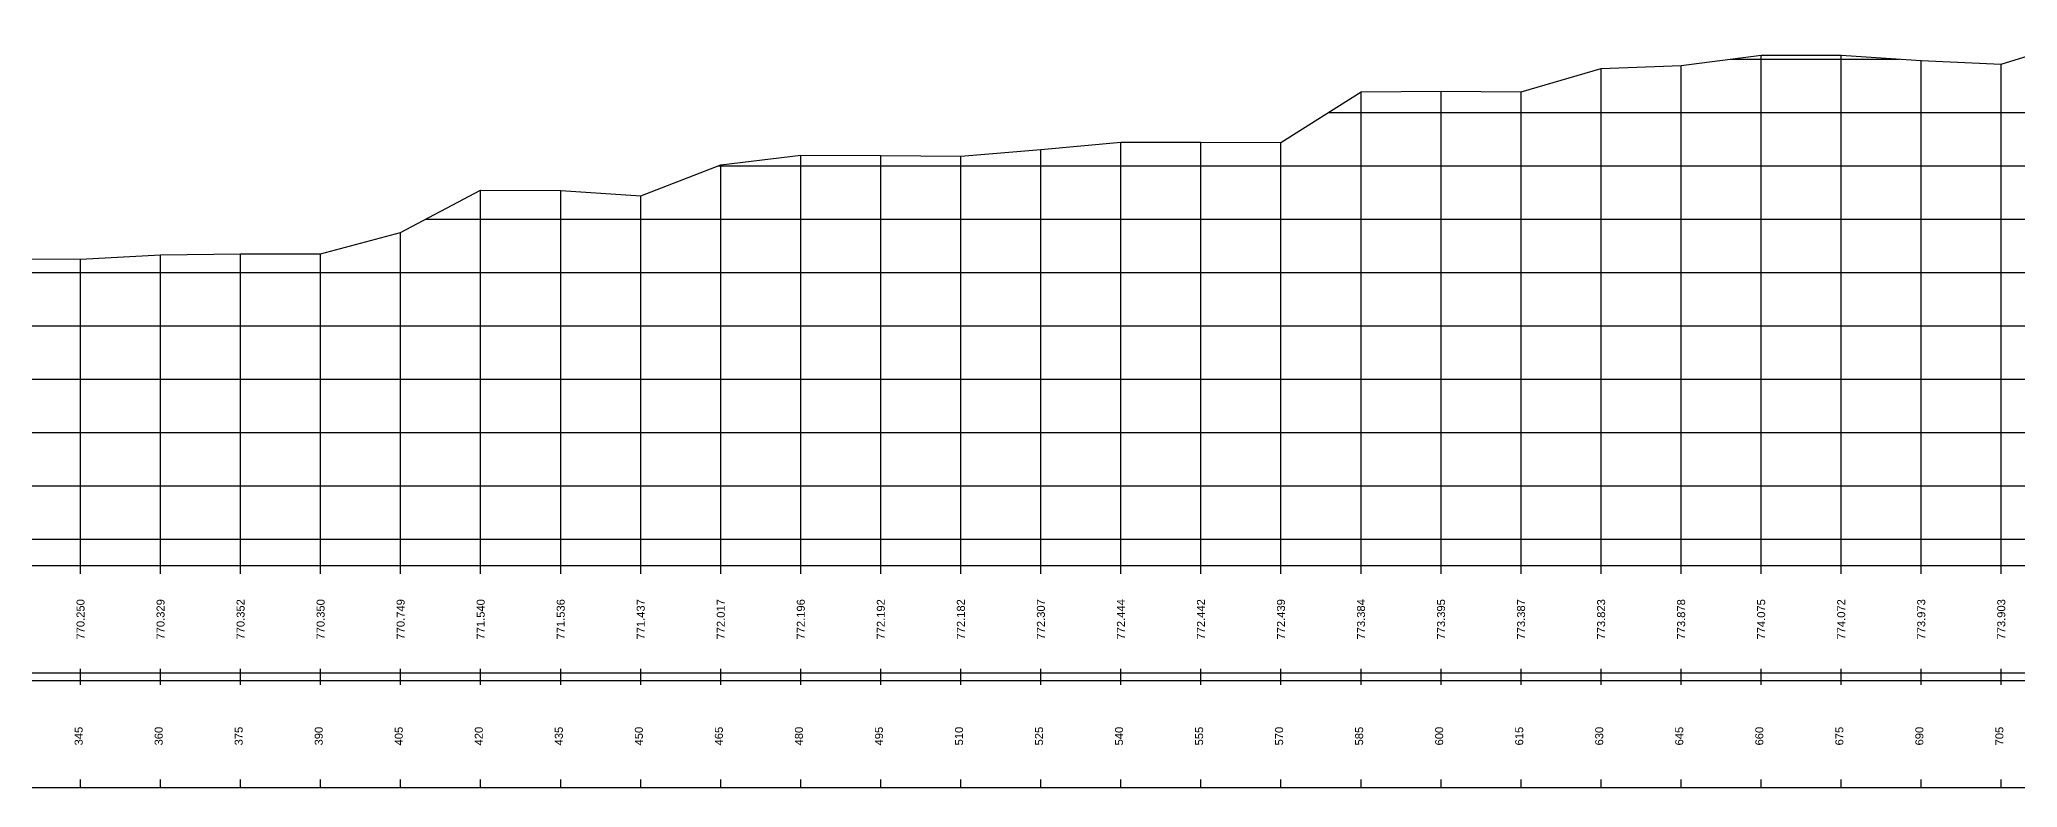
# Model space of a CAD drawing. Header units: millimetres. Extents: x 2757 to 35141, y 547 to 28513.
# Drawn here: x 3136 to 3506.7, y 547.2 to 687.4 of the extents above; entities that cross this region are included whole.
import ezdxf
from ezdxf.enums import TextEntityAlignment as Align

# ---------------------------------------------------------------- set-up
doc = ezdxf.new("R2010")
doc.units = ezdxf.units.MM
for name, color, linetype in [('Chainage_TXT', 7, 'Continuous'), ('GL', 3, 'Continuous'), ('TitleBox', 7, 'Continuous')]:
    doc.layers.add(name, color=color, linetype=linetype)
doc.styles.get("Standard").update_dxf_attribs({"font": 'arial.ttf'})

msp = doc.modelspace()

# ---------------------------------------------------------------- linework, layer by layer
at = {"layer": 'Chainage_TXT'}
for p, q in [((3443.68077, 588.73715), (3443.68077, 682.51706)), ((3452.9698, 683.73715), (3484.59322, 683.73715)), ((3458.68077, 588.73715), (3458.68077, 684.48727)), ((3473.68077, 588.73715), (3473.68077, 684.45737)), ((3488.68077, 588.73715), (3488.68077, 683.46738)), ((3503.68077, 588.73715), (3503.68077, 682.7673)), ((3428.68077, 588.73715), (3428.68077, 681.96713)), ((3383.68077, 588.73715), (3383.68077, 677.57687)), ((3398.68077, 588.73715), (3398.68077, 677.68735)), ((3413.68077, 588.73715), (3413.68077, 677.60739)), ((3377.58562, 673.73715), (4978.68077, 673.73715)), ((3338.68077, 588.73715), (3338.68077, 668.17685)), ((3353.68077, 588.73715), (3353.68077, 668.15732)), ((3368.68077, 588.73715), (3368.68077, 668.12741)), ((3263.24038, 663.73715), (4978.68077, 663.73715)), ((3263.68077, 590.23715), (3263.68077, 663.90744)), ((3278.68077, 590.23715), (3278.68077, 665.69699)), ((3293.68077, 590.23715), (3293.68077, 665.65732)), ((3308.68077, 590.23715), (3308.68077, 665.55722)), ((3323.68077, 588.73715), (3323.68077, 666.80722)), ((3218.68077, 590.23715), (3218.68077, 659.13693)), ((3233.68077, 590.23715), (3233.68077, 659.09726)), ((3248.68077, 590.23715), (3248.68077, 658.10727)), ((3208.44039, 653.73715), (4978.68077, 653.73715)), ((3203.68077, 590.23715), (3203.68077, 651.22739)), ((3143.68077, 590.23715), (3143.68077, 646.23715)), ((3158.68077, 590.23715), (3158.68077, 647.02695)), ((3173.68077, 590.23715), (3173.68077, 647.25705)), ((3188.68077, 590.23715), (3188.68077, 647.23691)), ((2793.68077, 643.73715), (4978.68077, 643.73715)), ((2793.68077, 633.73715), (4978.68077, 633.73715)), ((2793.68077, 623.73715), (4978.68077, 623.73715)), ((2793.68077, 613.73715), (4978.68077, 613.73715)), ((2793.68077, 603.73715), (4978.68077, 603.73715)), ((2793.68077, 593.73715), (4978.68077, 593.73715))]:
    msp.add_line(p, q, dxfattribs=at)
at = {"layer": 'GL'}
msp.add_lwpolyline([(3128.68077, 646.30734), (3143.68077, 646.23715), (3158.68077, 647.02695), (3173.68077, 647.25705), (3188.68077, 647.23691), (3203.68077, 651.22739), (3218.68077, 659.13693), (3233.68077, 659.09726), (3248.68077, 658.10727), (3263.68077, 663.90744), (3278.68077, 665.69699), (3293.68077, 665.65732), (3308.68077, 665.55722), (3323.68077, 666.80722), (3338.68077, 668.17685), (3353.68077, 668.15732), (3368.68077, 668.12741), (3383.68077, 677.57687), (3398.68077, 677.68735), (3413.68077, 677.60739), (3428.68077, 681.96713), (3443.68077, 682.51706), (3458.68077, 684.48727), (3473.68077, 684.45737), (3488.68077, 683.46738), (3503.68077, 682.7673), (3518.68077, 687.38705)], dxfattribs=at)
at = {"layer": 'TitleBox'}
for p, q in [((3143.68077, 587.23715), (3143.68077, 590.23715)), ((3158.68077, 587.23715), (3158.68077, 590.23715)), ((3173.68077, 587.23715), (3173.68077, 590.23715)), ((3188.68077, 587.23715), (3188.68077, 590.23715)), ((3203.68077, 587.23715), (3203.68077, 590.23715)), ((3218.68077, 587.23715), (3218.68077, 590.23715)), ((3233.68077, 587.23715), (3233.68077, 590.23715)), ((3248.68077, 587.23715), (3248.68077, 590.23715)), ((3263.68077, 587.23715), (3263.68077, 590.23715)), ((3278.68077, 587.23715), (3278.68077, 590.23715)), ((3293.68077, 587.23715), (3293.68077, 590.23715)), ((3308.68077, 587.23715), (3308.68077, 590.23715)), ((3323.68077, 587.23715), (3323.68077, 590.23715)), ((3338.68077, 587.23715), (3338.68077, 590.23715)), ((3353.68077, 587.23715), (3353.68077, 590.23715)), ((3368.68077, 587.23715), (3368.68077, 590.23715)), ((3383.68077, 587.23715), (3383.68077, 590.23715)), ((3398.68077, 587.23715), (3398.68077, 590.23715)), ((3413.68077, 587.23715), (3413.68077, 590.23715)), ((3428.68077, 587.23715), (3428.68077, 590.23715)), ((3443.68077, 587.23715), (3443.68077, 590.23715)), ((3458.68077, 587.23715), (3458.68077, 590.23715)), ((3473.68077, 587.23715), (3473.68077, 590.23715)), ((3488.68077, 587.23715), (3488.68077, 590.23715)), ((3503.68077, 587.23715), (3503.68077, 590.23715)), ((4978.68077, 588.73715), (2793.68077, 588.73715)), ((2793.68077, 568.73715), (4978.68077, 568.73715)), ((3143.68077, 566.48715), (3143.68077, 569.48715)), ((3158.68077, 566.48715), (3158.68077, 569.48715)), ((3173.68077, 566.48715), (3173.68077, 569.48715)), ((3188.68077, 566.48715), (3188.68077, 569.48715)), ((3203.68077, 566.48715), (3203.68077, 569.48715)), ((3218.68077, 566.48715), (3218.68077, 569.48715)), ((3233.68077, 566.48715), (3233.68077, 569.48715)), ((3248.68077, 566.48715), (3248.68077, 569.48715)), ((3263.68077, 566.48715), (3263.68077, 569.48715)), ((3278.68077, 566.48715), (3278.68077, 569.48715)), ((3293.68077, 566.48715), (3293.68077, 569.48715)), ((3308.68077, 566.48715), (3308.68077, 569.48715)), ((3323.68077, 566.48715), (3323.68077, 569.48715)), ((3338.68077, 566.48715), (3338.68077, 569.48715)), ((3353.68077, 566.48715), (3353.68077, 569.48715)), ((3368.68077, 566.48715), (3368.68077, 569.48715)), ((3383.68077, 566.48715), (3383.68077, 569.48715)), ((3398.68077, 566.48715), (3398.68077, 569.48715)), ((3413.68077, 566.48715), (3413.68077, 569.48715)), ((3428.68077, 566.48715), (3428.68077, 569.48715)), ((3443.68077, 566.48715), (3443.68077, 569.48715)), ((3458.68077, 566.48715), (3458.68077, 569.48715)), ((3473.68077, 566.48715), (3473.68077, 569.48715)), ((3488.68077, 566.48715), (3488.68077, 569.48715)), ((3503.68077, 566.48715), (3503.68077, 569.48715)), ((3143.68077, 547.23715), (3143.68077, 548.73715)), ((3158.68077, 547.23715), (3158.68077, 548.73715)), ((3173.68077, 547.23715), (3173.68077, 548.73715)), ((3188.68077, 547.23715), (3188.68077, 548.73715)), ((3203.68077, 547.23715), (3203.68077, 548.73715)), ((3218.68077, 547.23715), (3218.68077, 548.73715)), ((3233.68077, 547.23715), (3233.68077, 548.73715)), ((3248.68077, 547.23715), (3248.68077, 548.73715)), ((3263.68077, 547.23715), (3263.68077, 548.73715)), ((3278.68077, 547.23715), (3278.68077, 548.73715)), ((3293.68077, 547.23715), (3293.68077, 548.73715)), ((3308.68077, 547.23715), (3308.68077, 548.73715)), ((3323.68077, 547.23715), (3323.68077, 548.73715)), ((3338.68077, 547.23715), (3338.68077, 548.73715)), ((3353.68077, 547.23715), (3353.68077, 548.73715)), ((3368.68077, 547.23715), (3368.68077, 548.73715)), ((3383.68077, 547.23715), (3383.68077, 548.73715)), ((3398.68077, 547.23715), (3398.68077, 548.73715)), ((3413.68077, 547.23715), (3413.68077, 548.73715)), ((3428.68077, 547.23715), (3428.68077, 548.73715)), ((3443.68077, 547.23715), (3443.68077, 548.73715)), ((3458.68077, 547.23715), (3458.68077, 548.73715)), ((3473.68077, 547.23715), (3473.68077, 548.73715)), ((3488.68077, 547.23715), (3488.68077, 548.73715)), ((3503.68077, 547.23715), (3503.68077, 548.73715))]:
    msp.add_line(p, q, dxfattribs=at)
msp.add_lwpolyline([(2793.68077, 567.23715), (2793.68077, 547.23715), (4978.68077, 547.23715), (4978.68077, 567.23715)], close=True, dxfattribs=at)

# ---------------------------------------------------------------- texts
for s, p in [('770.250', (3143.68077, 578.73715)), ('770.329', (3158.68077, 578.73715)), ('770.352', (3173.68077, 578.73715)), ('770.350', (3188.68077, 578.73715)), ('770.749', (3203.68077, 578.73715)), ('771.540', (3218.68077, 578.73715)), ('771.536', (3233.68077, 578.73715)), ('771.437', (3248.68077, 578.73715)), ('772.017', (3263.68077, 578.73715)), ('772.196', (3278.68077, 578.73715)), ('772.192', (3293.68077, 578.73715)), ('772.182', (3308.68077, 578.73715)), ('772.307', (3323.68077, 578.73715)), ('772.444', (3338.68077, 578.73715)), ('772.442', (3353.68077, 578.73715)), ('772.439', (3368.68077, 578.73715)), ('773.384', (3383.68077, 578.73715)), ('773.395', (3398.68077, 578.73715)), ('773.387', (3413.68077, 578.73715)), ('773.823', (3428.68077, 578.73715)), ('773.878', (3443.68077, 578.73715)), ('774.075', (3458.68077, 578.73715)), ('774.072', (3473.68077, 578.73715)), ('773.973', (3488.68077, 578.73715)), ('773.903', (3503.68077, 578.73715)), ('345', (3143.33034, 556.85475)), ('360', (3158.33034, 556.85475)), ('375', (3173.33034, 556.85475)), ('390', (3188.33034, 556.85475)), ('405', (3203.33034, 556.85475)), ('420', (3218.33034, 556.85475)), ('435', (3233.33034, 556.85475)), ('450', (3248.33034, 556.85475)), ('465', (3263.33034, 556.85475)), ('480', (3278.33034, 556.85475)), ('495', (3293.33034, 556.85475)), ('510', (3308.33034, 556.85475)), ('525', (3323.33034, 556.85475)), ('540', (3338.33034, 556.85475)), ('555', (3353.33034, 556.85475)), ('570', (3368.33034, 556.85475)), ('585', (3383.33034, 556.85475)), ('600', (3398.33034, 556.85475)), ('615', (3413.33034, 556.85475)), ('630', (3428.33034, 556.85475)), ('645', (3443.33034, 556.85475)), ('660', (3458.33034, 556.85475)), ('675', (3473.33034, 556.85475)), ('690', (3488.33034, 556.85475)), ('705', (3503.33034, 556.85475))]:
    msp.add_text(s, height=1.5, rotation=90, dxfattribs=at).set_placement(p, align=Align.MIDDLE_CENTER)

doc.saveas('drawing.dxf')
